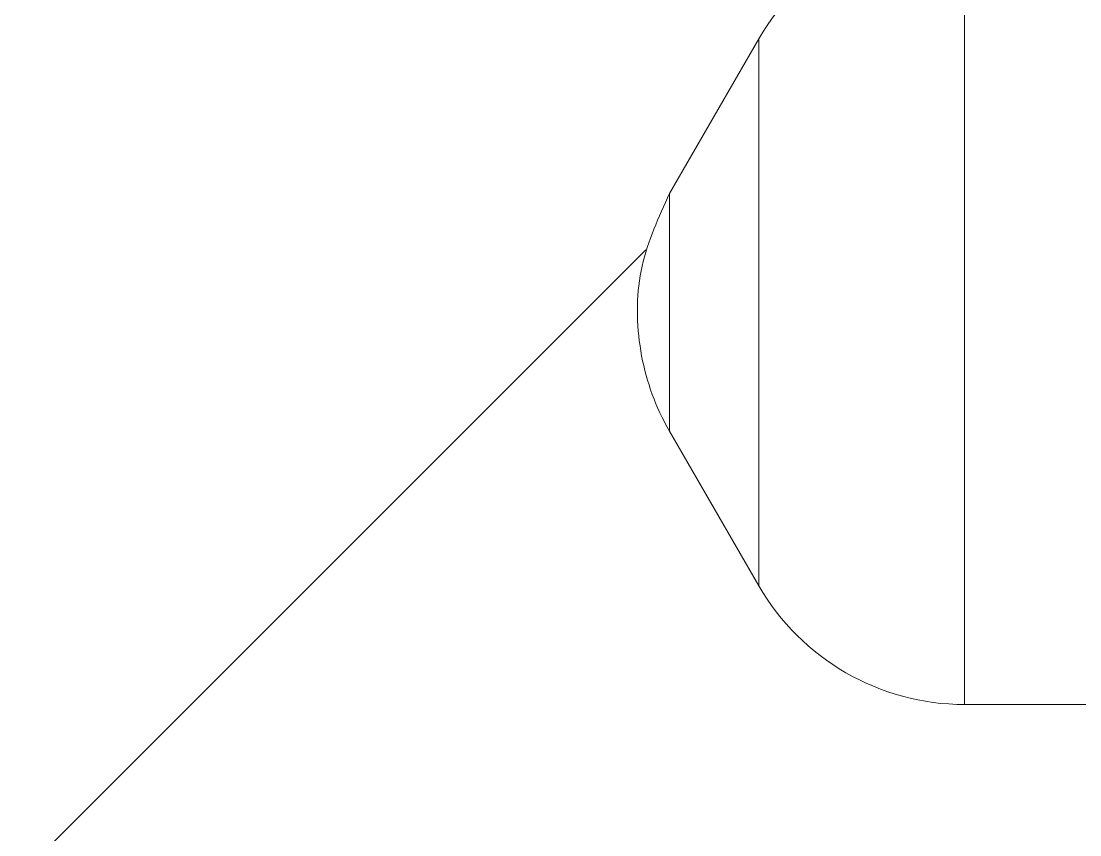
# Model space of a CAD drawing. Extents: x 14808 to 20058, y -13198 to -11680.
# Drawn here: x 19081.011 to 19083.237, y -12633.278 to -12631.567 of the extents above; entities that cross this region are included whole.
import ezdxf

# ---------------------------------------------------------------- set-up
doc = ezdxf.new("R2010")
doc.units = 0
doc.header["$LTSCALE"] = 7
doc.header["$MEASUREMENT"] = 0
doc.layers.get('0').update_dxf_attribs({"color": 2, "linetype": 'CONTINUOUS'})

msp = doc.modelspace()

# ---------------------------------------------------------------- hatches: boundary and pattern name
at = {"linetype": 'Continuous', "lineweight": 0}
h = msp.add_hatch(dxfattribs=at)
h.set_pattern_fill('ANSI31', color=2, scale=20, style=0)
h.set_pattern_definition([(45, (85.4865, 0), (-1.76776695, 1.76776695), [])])
edge = h.paths.add_edge_path(flags=0)
edge.add_line((19083.4563, -12629.9292), (19079.7063, -12629.9292))
edge.add_spline(control_points=[(19079.7063, -12629.9292), (19079.7063, -12629.8959), (19079.7063, -12629.8625), (19079.7063, -12629.8292)], knot_values=[1135.95515, 1135.95515, 1135.95515, 1135.95515, 1135.95535, 1135.95535, 1135.95535, 1135.95535], weights=[1, 1, 1, 1], degree=3, periodic=0)
edge.add_spline(control_points=[(19079.7063, -12629.8292), (19079.7063, -12629.8124), (19079.7034, -12629.7954), (19079.6979, -12629.7796), (19079.6923, -12629.7637), (19079.6839, -12629.7486), (19079.6734, -12629.7355), (19079.663, -12629.7224), (19079.6501, -12629.7109), (19079.6358, -12629.702), (19079.6216, -12629.6931), (19079.6056, -12629.6866), (19079.5892, -12629.6829), (19079.5785, -12629.6804), (19079.5674, -12629.6792), (19079.5563, -12629.6792)], knot_values=[0, 0, 0, 0, 0.000101, 0.000101, 0.000101, 0.000201, 0.000201, 0.000201, 0.000302, 0.000302, 0.000302, 0.000403, 0.000403, 0.000403, 0.000469, 0.000469, 0.000469, 0.000469], weights=[1, 1, 1, 1, 1, 1, 1, 1, 1, 1, 1, 1, 1, 1, 1, 1], degree=3, periodic=0)
edge.add_line((19079.5563, -12629.6792), (19078.5813, -12629.6792))
edge.add_spline(control_points=[(19078.5813, -12629.6792), (19078.5813, -12629.6209), (19078.5813, -12629.5625), (19078.5813, -12629.5042), (19078.5813, -12629.4459), (19078.5813, -12629.3875), (19078.5813, -12629.3292)], knot_values=[2970.96215, 2970.96215, 2970.96215, 2970.96215, 2970.9625, 2970.9625, 2970.9625, 2970.96285, 2970.96285, 2970.96285, 2970.96285], weights=[1, 1, 1, 1, 1, 1, 1], degree=3, periodic=0)
edge.add_arc((19078.4313, -12629.3292), 0.15, 0, 90)
edge.add_line((19078.4313, -12629.1792), (19077.7063, -12629.1792))
edge.add_line((19077.7063, -12629.1792), (19077.4563, -12629.4292))
edge.add_spline(control_points=[(19077.4563, -12629.4292), (19077.4563, -12629.5646), (19077.4563, -12629.7), (19077.4563, -12629.8355), (19077.4563, -12630.7834), (19077.4563, -12631.7313), (19077.4563, -12632.6792)], knot_values=[1398.099188, 1398.099188, 1398.099188, 1398.099188, 1398.1, 1398.1, 1398.1, 1398.105688, 1398.105688, 1398.105688, 1398.105688], weights=[1, 1, 1, 1, 1, 1, 1], degree=3, periodic=0)
edge.add_line((19077.4563, -12632.6792), (19077.4438, -12632.6917))
edge.add_spline(control_points=[(19077.4438, -12632.6917), (19077.4438, -12632.7636), (19077.4438, -12632.8355), (19077.4438, -12632.9073), (19077.4438, -12633.4105), (19077.4438, -12633.9136), (19077.4438, -12634.4167)], knot_values=[1380.623319, 1380.623319, 1380.623319, 1380.623319, 1380.62375, 1380.62375, 1380.62375, 1380.626769, 1380.626769, 1380.626769, 1380.626769], weights=[1, 1, 1, 1, 1, 1, 1], degree=3, periodic=0)
edge.add_line((19077.4438, -12634.4167), (19077.7063, -12634.6792))
edge.add_line((19077.7063, -12634.6792), (19079.5563, -12634.6792))
edge.add_spline(control_points=[(19079.5563, -12634.6792), (19079.5731, -12634.6792), (19079.5901, -12634.6763), (19079.606, -12634.6708), (19079.6218, -12634.6652), (19079.6369, -12634.6568), (19079.65, -12634.6463), (19079.6631, -12634.6359), (19079.6746, -12634.623), (19079.6835, -12634.6087), (19079.6924, -12634.5945), (19079.699, -12634.5785), (19079.7027, -12634.5621), (19079.7051, -12634.5514), (19079.7063, -12634.5403), (19079.7063, -12634.5292)], knot_values=[0, 0, 0, 0, 0.000101, 0.000101, 0.000101, 0.000201, 0.000201, 0.000201, 0.000302, 0.000302, 0.000302, 0.000403, 0.000403, 0.000403, 0.000469, 0.000469, 0.000469, 0.000469], weights=[1, 1, 1, 1, 1, 1, 1, 1, 1, 1, 1, 1, 1, 1, 1, 1], degree=3, periodic=0)
edge.add_spline(control_points=[(19079.7063, -12634.5292), (19079.7063, -12634.4959), (19079.7063, -12634.4625), (19079.7063, -12634.4292)], knot_values=[1135.94595, 1135.94595, 1135.94595, 1135.94595, 1135.94615, 1135.94615, 1135.94615, 1135.94615], weights=[1, 1, 1, 1], degree=3, periodic=0)
edge.add_line((19079.7063, -12634.4292), (19083.4563, -12634.4292))
edge.add_spline(control_points=[(19083.4563, -12634.4292), (19083.4563, -12634.4042), (19083.4563, -12634.3792), (19083.4563, -12634.3542), (19083.4563, -12634.3292), (19083.4563, -12634.3042), (19083.4563, -12634.2792)], knot_values=[1048.57485, 1048.57485, 1048.57485, 1048.57485, 1048.575, 1048.575, 1048.575, 1048.57515, 1048.57515, 1048.57515, 1048.57515], weights=[1, 1, 1, 1, 1, 1, 1], degree=3, periodic=0)
edge.add_line((19083.4563, -12634.2792), (19084.1059, -12634.2792))
edge.add_line((19084.1059, -12634.2792), (19084.1059, -12634.3792))
edge.add_line((19084.1059, -12634.3792), (19084.3068, -12634.3792))
edge.add_line((19084.3068, -12634.3792), (19084.3068, -12634.2792))
edge.add_line((19084.3068, -12634.2792), (19084.5075, -12634.2792))
edge.add_line((19084.5075, -12634.2792), (19084.5075, -12634.3792))
edge.add_line((19084.5075, -12634.3792), (19084.5661, -12634.3792))
edge.add_line((19084.5661, -12634.3792), (19084.5661, -12634.2792))
edge.add_line((19084.5661, -12634.2792), (19084.9563, -12634.2792))
edge.add_spline(control_points=[(19084.9563, -12634.2792), (19084.9563, -12634.3042), (19084.9563, -12634.3292), (19084.9563, -12634.3542), (19084.9563, -12634.3792), (19084.9563, -12634.4042), (19084.9563, -12634.4292)], knot_values=[1048.57485, 1048.57485, 1048.57485, 1048.57485, 1048.575, 1048.575, 1048.575, 1048.57515, 1048.57515, 1048.57515, 1048.57515], weights=[1, 1, 1, 1, 1, 1, 1], degree=3, periodic=0)
edge.add_line((19084.9563, -12634.4292), (19088.4563, -12634.4292))
edge.add_arc((19088.4563, -12634.1792), 0.25, 270, 360)
edge.add_line((19088.7063, -12634.1792), (19088.7063, -12633.3042))
edge.add_line((19088.7063, -12633.3042), (19087.5867, -12633.0042))
edge.add_line((19087.5867, -12633.0042), (19082.995, -12633.0042))
edge.add_arc((19082.995, -12632.5042), 0.5, 210, 270, ccw=False)
edge.add_line((19082.562, -12632.7542), (19082.3743, -12632.4292))
edge.add_spline(control_points=[(19082.3743, -12632.4292), (19082.3706, -12632.4228), (19082.367, -12632.4162), (19082.3636, -12632.4096), (19082.3378, -12632.3599), (19082.3202, -12632.3051), (19082.3123, -12632.2497), (19082.3045, -12632.1943), (19082.306, -12632.1368), (19082.3169, -12632.0819), (19082.3275, -12632.0286), (19082.3472, -12631.9763), (19082.3743, -12631.9292)], knot_values=[0.000008, 0.000008, 0.000008, 0.000008, 0.000053, 0.000053, 0.000053, 0.000393, 0.000393, 0.000393, 0.000734, 0.000734, 0.000734, 0.001064, 0.001064, 0.001064, 0.001064], weights=[1, 1, 1, 1, 1, 1, 1, 1, 1, 1, 1, 1, 1], degree=3, periodic=0)
edge.add_line((19082.3743, -12631.9292), (19082.562, -12631.6042))
edge.add_arc((19082.995, -12631.8542), 0.5, 90, 150, ccw=False)
edge.add_line((19082.995, -12631.3542), (19087.5867, -12631.3542))
edge.add_line((19087.5867, -12631.3542), (19088.7063, -12631.0542))
edge.add_line((19088.7063, -12631.0542), (19088.7063, -12630.1792))
edge.add_arc((19088.4563, -12630.1792), 0.25, 0, 90)
edge.add_line((19088.4563, -12629.9292), (19084.9563, -12629.9292))
edge.add_spline(control_points=[(19084.9563, -12629.9292), (19084.9563, -12629.9542), (19084.9563, -12629.9792), (19084.9563, -12630.0042), (19084.9563, -12630.0292), (19084.9563, -12630.0542), (19084.9563, -12630.0792)], knot_values=[1048.57485, 1048.57485, 1048.57485, 1048.57485, 1048.575, 1048.575, 1048.575, 1048.57515, 1048.57515, 1048.57515, 1048.57515], weights=[1, 1, 1, 1, 1, 1, 1], degree=3, periodic=0)
edge.add_line((19084.9563, -12630.0792), (19084.5661, -12630.0792))
edge.add_line((19084.5661, -12630.0792), (19084.5661, -12629.9792))
edge.add_line((19084.5661, -12629.9792), (19084.5075, -12629.9792))
edge.add_line((19084.5075, -12629.9792), (19084.5075, -12630.0792))
edge.add_line((19084.5075, -12630.0792), (19084.3068, -12630.0792))
edge.add_line((19084.3068, -12630.0792), (19084.3068, -12629.9792))
edge.add_line((19084.3068, -12629.9792), (19084.1059, -12629.9792))
edge.add_line((19084.1059, -12629.9792), (19084.1059, -12630.0792))
edge.add_line((19084.1059, -12630.0792), (19083.4563, -12630.0792))
edge.add_spline(control_points=[(19083.4563, -12630.0792), (19083.4563, -12630.0542), (19083.4563, -12630.0292), (19083.4563, -12630.0042), (19083.4563, -12629.9792), (19083.4563, -12629.9542), (19083.4563, -12629.9292)], knot_values=[1048.57485, 1048.57485, 1048.57485, 1048.57485, 1048.575, 1048.575, 1048.575, 1048.57515, 1048.57515, 1048.57515, 1048.57515], weights=[1, 1, 1, 1, 1, 1, 1], degree=3, periodic=0)

# ---------------------------------------------------------------- linework, layer by layer
at = {"color": 7, "linetype": 'Continuous', "lineweight": 15}
for p, q in [((19082.995, -12633.0042), (19082.995, -12631.3542)), ((19082.562, -12631.6042), (19082.3743, -12631.9292)), ((19082.562, -12632.7542), (19082.562, -12631.6042)), ((19082.3743, -12632.4292), (19082.3743, -12631.9292)), ((19082.3743, -12632.4292), (19082.562, -12632.7542)), ((19082.995, -12633.0042), (19087.5867, -12633.0042))]:
    msp.add_line(p, q, dxfattribs=at)
for centre, start, end in [((19082.995, -12631.8542), 90, 150), ((19082.995, -12632.5042), 210, 270)]:
    msp.add_arc(centre, 0.5, start, end, dxfattribs=at)
msp.add_open_spline([(19082.3743, -12631.9292), (19082.3515, -12631.9791), (19082.3053, -12632.0804), (19082.3036, -12632.2512), (19082.3398, -12632.3673), (19082.3707, -12632.4227), (19082.3743, -12632.4292)], degree=3, knots=[0, 0, 0, 0, 0.312917, 0.63499, 0.957062, 1, 1, 1, 1], dxfattribs=at)

doc.saveas('drawing.dxf')
